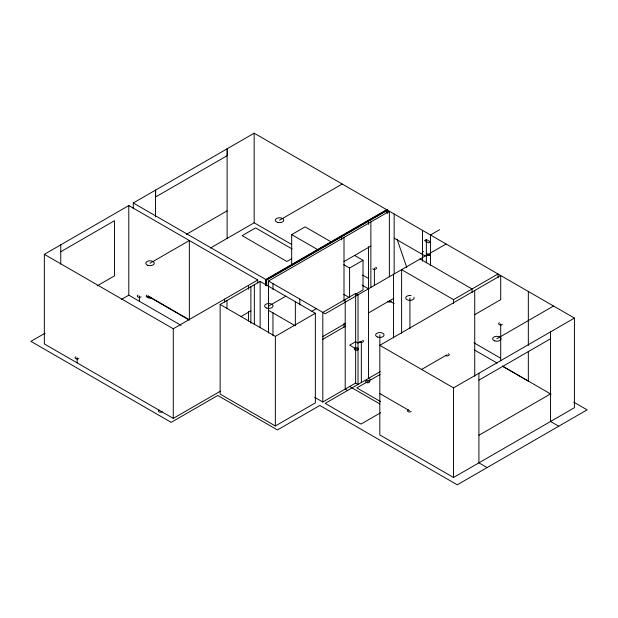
<?xml version="1.0" encoding="UTF-8"?>
<svg xmlns="http://www.w3.org/2000/svg" width="618" height="618" viewBox="0 0 618 618"><rect width="100%" height="100%" fill="white"/><g stroke="black" fill="none" stroke-linecap="round" stroke-linejoin="round"><path stroke-width="0.93" d="M387.556 212.739L387.579 209.873M220.471 391.14L173.272 418.386L44.334 343.94L44.334 254.33L128.799 205.562L257.745 280.008L257.745 282.897M133.279 208.76L133.279 202.982L254.16 133.187L574.423 318.092L574.423 407.702L453.542 477.49L379.815 434.933L379.838 334.995M60.749 251.75L114.477 220.726L114.477 275.875L97.119 285.895M186.296 234.407L227.115 210.846M150.035 263.222L189.355 240.526L189.355 319.8L148.305 296.099M45.106 333.156L30.9 341.36L171.186 422.349L217.745 395.466L277.443 429.935L319.823 405.462L457.266 484.813L587.1 409.85L573.759 402.148M121.329 299.491L128.799 295.172L181.028 325.331M210.452 248.034L254.16 222.797L291.75 244.504M279.529 220.217L342.21 184.025M291.688 264.257L291.688 234.616L305.114 226.86L331.588 242.148M291.65 258.764L286.906 261.499L242.132 235.651L255.566 227.895L292.051 248.954M44.334 254.33L173.272 328.776L257.745 280.008M220.132 304.481L260.132 281.391L315.35 313.264L315.35 402.874L275.35 425.972L220.132 394.091L220.132 304.481L275.35 336.362L315.35 313.264M265.802 279.49L386.683 209.703L386.683 212.569M387.926 212.615L386.984 209.873L265.802 279.838L265.802 285.57M266.103 280.008L387.285 210.043M268.49 333.071L268.49 281.043L389.371 211.256L389.371 276.771M240.997 316.563L250.877 310.854M344.002 261.569L370.862 246.064M268.845 305.972L285.779 296.192M343.801 264.705L349.587 268.05L363.021 260.294L363.021 289.935L355.914 294.037M439.591 229.703L430.46 234.979L430.46 265.161M426.366 239.498L424.566 240.541L428.66 242.905L430.46 241.87L426.366 239.498L426.366 262.889M311.881 311.263L316.354 308.683M322.812 402.017L355.644 383.06L358.031 384.442L358.031 294.832L355.644 293.45L322.812 312.407L322.812 402.017L314.601 397.274M446.08 243.994L325.199 313.782L268.49 281.043M322.812 336.532L345.686 323.33M322.426 339.514L345.632 326.119M368.421 312.955L393.55 298.448M401.607 333.264L401.607 269.672L453.542 299.653L498.015 273.975L498.015 277.837M474.732 314.647L500.704 299.653L500.704 275.528L379.815 345.323L453.542 387.888L574.423 318.092M380.178 371.65L325.199 403.392L361.012 424.072L380.549 412.793M380.055 374.477L356.833 387.888L380.727 401.677M421.461 369.525L447.108 354.724M496.826 338.772L553.512 306.041M478.911 380.132L550.545 338.772M478.911 435.273L550.545 393.913M426.366 253.287L430.46 255.651M394.145 238.139L422.503 254.508M420.116 258.988L472.052 288.969L472.052 292.832M354.747 255.52L363.021 260.294M362.565 275.049L368.39 278.409M291.688 234.616L318.154 249.904M473.944 342.797L500.704 358.247M362.109 285.122L368.745 288.954M389.371 300.858L394.145 303.616M474.253 349.873L497.181 363.106M551.055 394.207L502.364 366.095L528.336 381.121L528.336 351.248M343.801 294.346L349.587 297.691L349.587 268.05M558.742 426.219L550.545 421.491L550.545 331.881M133.279 202.982L266.103 279.668L266.103 285.446M356.37 349.015L349.672 345.145L355.644 341.7L358.031 343.083L361.345 341.167L361.345 382.527M268.49 310.336L294.539 325.377M370.862 379.784L368.475 378.409L368.475 246.613M379.815 393.573L409.549 410.738M349.672 386.505L379.838 403.925M487.108 467.579L478.911 462.843L478.911 373.233M347.586 390.468L345.199 389.093L345.199 299.483M149.502 297.127L189.193 320.047M397.019 239.089L406.744 267.393M528.336 291.511L528.336 345.47M500.704 323.778L500.704 360.827M474.732 290.522L474.732 376.277M453.542 299.653L453.542 303.508M453.542 387.888L453.542 477.49M422.503 230.383L422.503 261.244M409.935 297.915L409.935 328.544M394.145 214.006L394.145 273.766M393.55 274.322L393.55 337.93M387.579 213.086L387.579 210.22L266.698 280.008L266.698 285.74M387.285 209.703L387.285 212.569M386.984 209.873L386.984 213.102M374.384 268.158L374.384 285.47M370.862 221.939L370.862 287.47M368.475 220.556L368.475 224.419M355.644 293.45L355.644 383.06M344.002 237.443L344.002 301.051M344.002 323.206L344.002 327.053M341.615 236.068L341.615 239.923M299.83 299.135L299.83 304.929M295.35 301.723L295.35 325.848M275.35 336.362L275.35 425.972M272.963 283.631L272.963 289.417M272.963 312.569L272.963 335.682M266.397 279.49L266.397 285.609M265.501 280.008L265.501 284.782M260.132 281.391L260.132 327.64M254.346 284.728L254.346 324.296M254.16 133.187L254.16 222.797M250.877 286.729L250.877 323.376M248.49 285.354L248.49 289.209M248.49 311.402L248.49 321.036M227.3 148.699L227.3 155.589L155.666 196.949L155.666 190.058M227.115 148.807L227.115 238.417M226.999 300.518L226.999 308.235M224.612 299.135L224.612 302.032M173.272 328.776L173.272 418.386M155.473 190.166L155.473 216.887M139.405 296.122L139.405 301.298M128.799 205.562L128.799 295.172M77.165 357.729L77.165 362.897M60.749 244.852L60.749 264.11M78.841 358.471A2.109 1.221 0 0 1 75.674 358.587A2.109 1.221 0 0 1 75.875 356.764M411.225 411.48A2.109 1.221 0 0 1 408.058 411.596A2.109 1.221 0 0 1 408.266 409.773M162.217 411.665A2.109 1.221 0 0 1 159.019 411.874A2.109 1.221 0 0 1 159.174 410.02M141.074 296.864A2.109 1.221 0 0 1 137.907 296.988A2.109 1.221 0 0 1 138.115 295.157M448.398 353.751A2.109 1.221 0 0 1 448.598 355.582A2.109 1.221 0 0 1 445.439 355.466M391.372 301.252A2.109 1.221 0 0 1 389.371 302.078A2.109 1.221 0 0 1 387.37 301.252M149.981 296.841A2.109 1.221 0 0 1 146.814 296.957A2.109 1.221 0 0 1 147.022 295.126M151.472 297.698A2.109 1.221 0 0 1 148.305 297.822A2.109 1.221 0 0 1 148.513 295.991M375.667 267.185A2.109 1.221 0 0 1 375.875 269.015A2.109 1.221 0 0 1 372.708 268.9M362.627 340.201A2.109 1.221 0 0 1 362.836 342.032A2.109 1.221 0 0 1 359.668 341.909M502.372 324.52A2.109 1.221 0 0 1 499.213 324.643A2.109 1.221 0 0 1 499.414 322.812M414.006 297.281A4.218 2.433 0 0 1 410.298 300.34A4.218 2.433 0 0 1 405.725 297.698A4.218 2.433 0 0 1 411.024 295.558M429.533 254.894A4.218 2.433 0 0 1 423.376 255.01A4.218 2.433 0 0 1 423.577 251.456M366.536 382.619A2.109 1.221 0 0 0 369.811 381.692A2.109 1.221 0 0 0 366.775 380.518A2.109 1.221 0 0 0 366.536 382.619M277.42 222.326A4.218 2.433 0 0 0 283.755 220.217A4.218 2.433 0 0 0 277.42 218.1A4.218 2.433 0 0 0 277.42 222.326M494.709 340.881A4.218 2.433 0 0 0 501.043 338.772A4.218 2.433 0 0 0 494.709 336.663A4.218 2.433 0 0 0 494.709 340.881M147.926 265.338A4.218 2.433 0 0 0 154.261 263.222A4.218 2.433 0 0 0 147.926 261.113A4.218 2.433 0 0 0 147.926 265.338M377.729 337.104A4.218 2.433 0 0 0 384.064 334.995A4.218 2.433 0 0 0 377.729 332.886A4.218 2.433 0 0 0 377.729 337.104M266.737 308.081A4.218 2.433 0 0 0 273.063 305.972A4.218 2.433 0 0 0 266.737 303.855A4.218 2.433 0 0 0 266.737 308.081M355.319 350.074A2.109 1.221 0 0 0 358.486 349.015A2.109 1.221 0 0 0 355.319 347.957A2.109 1.221 0 0 0 355.319 350.074"/></g></svg>
